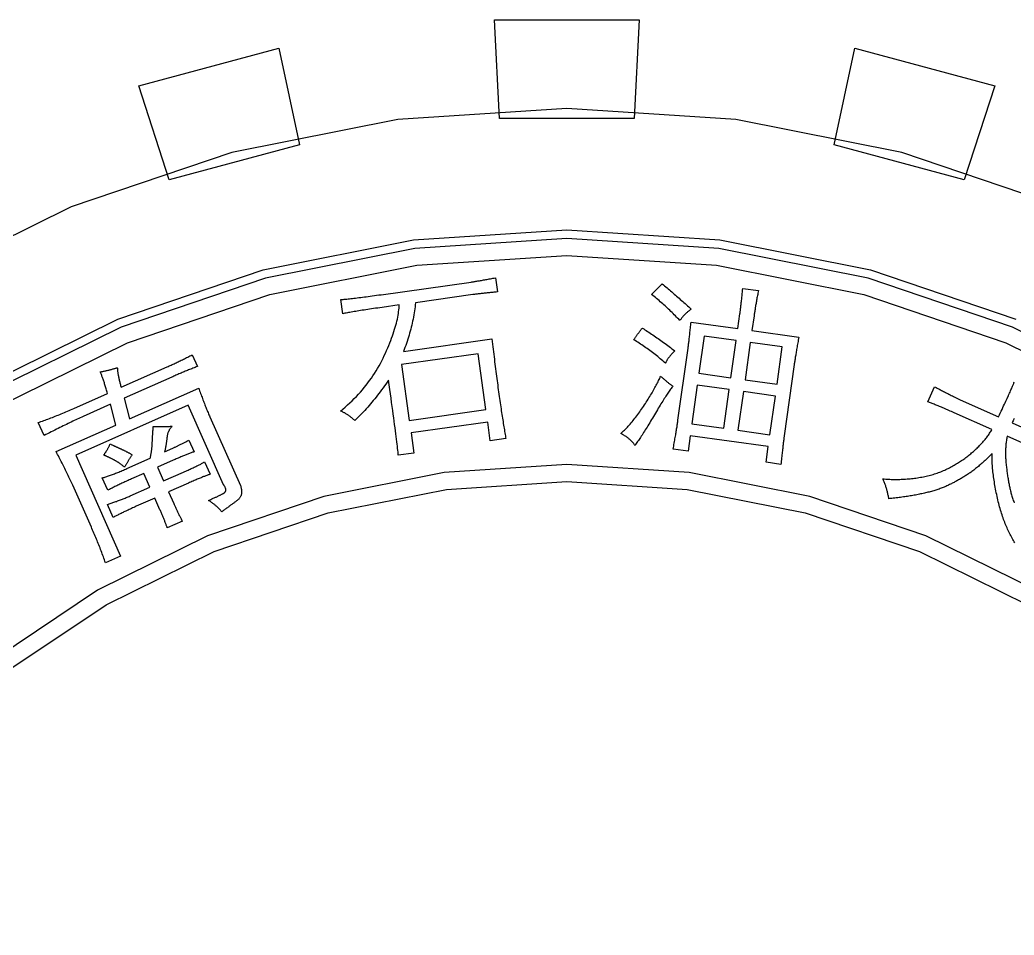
# Model space of a CAD drawing. Header units: millimetres. Extents: x 0.3 to 29.7, y 0.3 to 29.7.
# Drawn here: x 9.2 to 19.75, y 19.97 to 29.68 of the extents above; entities that cross this region are included whole.
import ezdxf

# ---------------------------------------------------------------- set-up
doc = ezdxf.new("R2010")
doc.units = ezdxf.units.MM

msp = doc.modelspace()

# ---------------------------------------------------------------- linework, layer by layer
at = {"layer": 'SILKSCREEN'}
for points in [[(14.286, 28.632), (14.232, 29.679), (15.768, 29.679), (15.714, 28.632)], [(10.782, 27.981), (10.458, 28.98), (11.943, 29.379), (12.162, 28.353)], [(17.838, 28.353), (18.057, 29.379), (19.542, 28.98), (19.218, 27.981)], [(13.029, 26.7627), (13.9839, 26.8971), (13.9919, 26.8982), (14.0001, 26.8994), (14.0086, 26.9007), (14.0174, 26.902), (14.0263, 26.9034), (14.0355, 26.9048), (14.045, 26.9063), (14.0547, 26.9079), (14.0646, 26.9095), (14.0748, 26.9112), (14.0853, 26.913), (14.096, 26.9148), (14.1069, 26.9167), (14.118, 26.9186), (14.1294, 26.9206), (14.1411, 26.9227), (14.153, 26.9248), (14.1651, 26.927), (14.1775, 26.9293), (14.1901, 26.9316), (14.203, 26.934), (14.2161, 26.9364), (14.2295, 26.9389), (14.2431, 26.9415), (14.2641, 26.7915), (14.2516, 26.7904), (14.2392, 26.7893), (14.227, 26.7882), (14.2149, 26.787), (14.203, 26.7859), (14.1912, 26.7848), (14.1795, 26.7836), (14.168, 26.7825), (14.1566, 26.7813), (14.1454, 26.7801), (14.1343, 26.779), (14.1233, 26.7778), (14.1125, 26.7766), (14.1018, 26.7754), (14.0913, 26.7742), (14.0809, 26.773), (14.0706, 26.7717), (14.0605, 26.7705), (14.0506, 26.7693), (14.0407, 26.768), (14.031, 26.7668), (14.0215, 26.7655), (14.0121, 26.7643), (14.0028, 26.763), (13.395, 26.6775), (13.3926, 26.6557), (13.3899, 26.634), (13.387, 26.6123), (13.3838, 26.5906), (13.3803, 26.5689), (13.3766, 26.5472), (13.3727, 26.5256), (13.3685, 26.5039), (13.364, 26.4823), (13.3593, 26.4607), (13.3543, 26.4392), (13.3491, 26.4176), (13.3436, 26.3961), (13.3379, 26.3746), (13.3319, 26.3531), (13.3257, 26.3316), (13.3192, 26.3102), (13.3124, 26.2888), (13.3054, 26.2673), (13.2982, 26.246), (13.2907, 26.2246), (13.2829, 26.2032), (13.2749, 26.1819), (13.2666, 26.1606), (14.2056, 26.2926), (14.2088, 26.265), (14.212, 26.2375), (14.2153, 26.2103), (14.2185, 26.1833), (14.2217, 26.1564), (14.225, 26.1298), (14.2282, 26.1033), (14.2314, 26.0771), (14.2346, 26.051), (14.2378, 26.0251), (14.2411, 25.9995), (14.2443, 25.974), (14.2475, 25.9487), (14.2507, 25.9236), (14.254, 25.8988), (14.2572, 25.8741), (14.2604, 25.8496), (14.2637, 25.8253), (14.2669, 25.8012), (14.2701, 25.7773), (14.2733, 25.7536), (14.2765, 25.73), (14.2798, 25.7067), (14.283, 25.6836), (14.2862, 25.6608), (14.2895, 25.6383), (14.2926, 25.6162), (14.2958, 25.5945), (14.299, 25.5731), (14.3021, 25.5521), (14.3052, 25.5314), (14.3082, 25.5111), (14.3113, 25.4912), (14.3143, 25.4716), (14.3173, 25.4523), (14.3203, 25.4335), (14.3232, 25.415), (14.3262, 25.3968), (14.3291, 25.379), (14.3319, 25.3616), (14.3348, 25.3445), (14.3376, 25.3278), (14.3404, 25.3115), (14.3432, 25.2955), (14.346, 25.2798), (14.3487, 25.2646), (14.3514, 25.2497), (14.3541, 25.2351), (14.1885, 25.2117), (14.1609, 25.4091), (13.3479, 25.2948), (13.3779, 25.0818), (13.2123, 25.0584), (13.2107, 25.0744), (13.2089, 25.0919), (13.2068, 25.1108), (13.2045, 25.1313), (13.2019, 25.1533), (13.1992, 25.1768), (13.1961, 25.2018), (13.1929, 25.2283), (13.1894, 25.2563), (13.1856, 25.2858), (13.1816, 25.3168), (13.1774, 25.3493), (13.173, 25.3833), (13.1683, 25.4189), (13.1633, 25.4559), (13.1582, 25.4944), (13.1528, 25.5344), (13.1471, 25.576), (13.1412, 25.619), (13.1351, 25.6635), (13.1287, 25.7096), (13.1221, 25.7571), (13.1153, 25.8062), (13.1082, 25.8567), (13.0938, 25.8354), (13.0793, 25.8144), (13.0647, 25.7936), (13.0502, 25.7732), (13.0355, 25.7531), (13.0209, 25.7333), (13.0062, 25.7138), (12.9914, 25.6945), (12.9766, 25.6756), (12.9618, 25.657), (12.9469, 25.6387), (12.932, 25.6207), (12.9171, 25.603), (12.9021, 25.5856), (12.887, 25.5684), (12.8719, 25.5516), (12.8568, 25.5351), (12.8416, 25.5189), (12.8264, 25.503), (12.8112, 25.4874), (12.7959, 25.4721), (12.7805, 25.4571), (12.7651, 25.4424), (12.7497, 25.428), (12.7435, 25.4338), (12.7373, 25.4394), (12.7311, 25.4449), (12.7249, 25.4503), (12.7187, 25.4555), (12.7125, 25.4605), (12.7063, 25.4655), (12.7, 25.4703), (12.6938, 25.4749), (12.6875, 25.4794), (12.6813, 25.4838), (12.675, 25.488), (12.6687, 25.4921), (12.6624, 25.496), (12.6561, 25.4998), (12.6498, 25.5035), (12.6435, 25.507), (12.6372, 25.5103), (12.6309, 25.5136), (12.6245, 25.5167), (12.6182, 25.5196), (12.6118, 25.5224), (12.6055, 25.5251), (12.5991, 25.5276), (12.6247, 25.5488), (12.6498, 25.5703), (12.6743, 25.5921), (12.6982, 25.6142), (12.7217, 25.6366), (12.7446, 25.6592), (12.7669, 25.6821), (12.7887, 25.7054), (12.81, 25.7289), (12.8307, 25.7527), (12.8508, 25.7768), (12.8704, 25.8011), (12.8895, 25.8258), (12.9081, 25.8507), (12.9261, 25.876), (12.9435, 25.9015), (12.9604, 25.9273), (12.9768, 25.9534), (12.9926, 25.9797), (13.0078, 26.0064), (13.0226, 26.0333), (13.0368, 26.0606), (13.0504, 26.0881), (13.0635, 26.1159), (13.0761, 26.1436), (13.0882, 26.1709), (13.0997, 26.1977), (13.1107, 26.224), (13.1212, 26.2499), (13.1312, 26.2753), (13.1406, 26.3002), (13.1496, 26.3247), (13.158, 26.3487), (13.1659, 26.3722), (13.1732, 26.3953), (13.18, 26.4179), (13.1864, 26.4401), (13.1922, 26.4618), (13.1974, 26.483), (13.2022, 26.5038), (13.2064, 26.5241), (13.2101, 26.5439), (13.2133, 26.5633), (13.2159, 26.5822), (13.218, 26.6006), (13.2197, 26.6186), (13.2207, 26.6361), (13.2213, 26.6532), (13.0398, 26.6277), (13.0164, 26.6244), (12.9935, 26.6211), (12.9712, 26.6179), (12.9494, 26.6147), (12.9281, 26.6115), (12.9073, 26.6084), (12.8871, 26.6054), (12.8673, 26.6024), (12.8481, 26.5994), (12.8294, 26.5965), (12.8113, 26.5937), (12.7936, 26.5909), (12.7765, 26.5881), (12.7599, 26.5854), (12.7439, 26.5827), (12.7283, 26.5801), (12.7133, 26.5775), (12.6988, 26.575), (12.6848, 26.5725), (12.6714, 26.5701), (12.6585, 26.5677), (12.646, 26.5653), (12.6342, 26.563), (12.6228, 26.5608), (12.6018, 26.7108), (12.6133, 26.7118), (12.6254, 26.7129), (12.6381, 26.714), (12.6513, 26.7153), (12.665, 26.7167), (12.6792, 26.7182), (12.694, 26.7198), (12.7094, 26.7215), (12.7253, 26.7233), (12.7417, 26.7252), (12.7587, 26.7272), (12.7762, 26.7293), (12.7943, 26.7315), (12.8129, 26.7339), (12.8321, 26.7363), (12.8518, 26.7388), (12.872, 26.7414), (12.8928, 26.7442), (12.9142, 26.747), (12.9361, 26.7499), (12.9585, 26.753), (12.9814, 26.7561), (13.0049, 26.7594), (13.029, 26.7627)], [(16.0134, 26.8773), (16.026, 26.8668), (16.0386, 26.8562), (16.0513, 26.8455), (16.064, 26.8348), (16.0767, 26.8241), (16.0894, 26.8133), (16.1021, 26.8024), (16.1149, 26.7914), (16.1276, 26.7804), (16.1404, 26.7694), (16.1533, 26.7583), (16.1661, 26.7471), (16.179, 26.7359), (16.1918, 26.7246), (16.2047, 26.7132), (16.2177, 26.7018), (16.2306, 26.6904), (16.2436, 26.6788), (16.2566, 26.6673), (16.2696, 26.6556), (16.2826, 26.6439), (16.2956, 26.6322), (16.3087, 26.6204), (16.3218, 26.6085), (16.3159, 26.6046), (16.3101, 26.6006), (16.3043, 26.5965), (16.2987, 26.5923), (16.2931, 26.5881), (16.2875, 26.5837), (16.2821, 26.5792), (16.2767, 26.5747), (16.2714, 26.57), (16.2661, 26.5653), (16.261, 26.5604), (16.2559, 26.5555), (16.2508, 26.5504), (16.2459, 26.5453), (16.241, 26.5401), (16.2362, 26.5348), (16.2315, 26.5294), (16.2268, 26.5238), (16.2222, 26.5182), (16.2177, 26.5125), (16.2132, 26.5067), (16.2088, 26.5009), (16.2045, 26.4949), (16.2003, 26.4888), (16.1886, 26.5011), (16.1768, 26.5134), (16.165, 26.5256), (16.1531, 26.5377), (16.1411, 26.5497), (16.129, 26.5617), (16.1169, 26.5736), (16.1048, 26.5854), (16.0925, 26.5971), (16.0802, 26.6088), (16.0678, 26.6204), (16.0554, 26.6319), (16.0429, 26.6433), (16.0303, 26.6547), (16.0177, 26.666), (16.005, 26.6772), (15.9922, 26.6883), (15.9793, 26.6994), (15.9664, 26.7104), (15.9535, 26.7213), (15.9404, 26.7321), (15.9273, 26.7429), (15.9141, 26.7536), (15.9009, 26.7642), (16.0134, 26.8773)], [(16.8159, 26.4024), (16.8378, 26.5602), (16.839, 26.5689), (16.8402, 26.5777), (16.8414, 26.5869), (16.8426, 26.5962), (16.8439, 26.6057), (16.8451, 26.6155), (16.8463, 26.6255), (16.8475, 26.6357), (16.8488, 26.6462), (16.85, 26.6568), (16.8513, 26.6677), (16.8525, 26.6788), (16.8538, 26.6902), (16.855, 26.7017), (16.8563, 26.7135), (16.8575, 26.7255), (16.8588, 26.7378), (16.8601, 26.7502), (16.8614, 26.7629), (16.8626, 26.7758), (16.8639, 26.7889), (16.8652, 26.8022), (16.8665, 26.8158), (16.8678, 26.8296), (17.0334, 26.8062), (17.0308, 26.7926), (17.0283, 26.7792), (17.0259, 26.7661), (17.0235, 26.7531), (17.0211, 26.7404), (17.0188, 26.7279), (17.0166, 26.7156), (17.0145, 26.7035), (17.0124, 26.6916), (17.0103, 26.6799), (17.0083, 26.6685), (17.0064, 26.6573), (17.0045, 26.6462), (17.0027, 26.6354), (17.001, 26.6248), (16.9993, 26.6145), (16.9976, 26.6043), (16.9961, 26.5944), (16.9945, 26.5846), (16.9931, 26.5751), (16.9917, 26.5658), (16.9903, 26.5567), (16.989, 26.5479), (16.9878, 26.5392), (16.9656, 26.3814), (17.4627, 26.3115), (17.4599, 26.2959), (17.4571, 26.2807), (17.4544, 26.2657), (17.4518, 26.2511), (17.4492, 26.2367), (17.4467, 26.2227), (17.4443, 26.2089), (17.4419, 26.1954), (17.4397, 26.1823), (17.4374, 26.1694), (17.4353, 26.1568), (17.4332, 26.1445), (17.4312, 26.1326), (17.4293, 26.1209), (17.4274, 26.1095), (17.4256, 26.0984), (17.4239, 26.0876), (17.4223, 26.0772), (17.4207, 26.067), (17.4192, 26.0571), (17.4177, 26.0475), (17.4163, 26.0382), (17.415, 26.0292), (17.4138, 26.0205), (17.3073, 25.263), (17.3063, 25.2556), (17.3052, 25.2477), (17.3041, 25.2393), (17.303, 25.2306), (17.3019, 25.2213), (17.3007, 25.2117), (17.2994, 25.2016), (17.2982, 25.191), (17.2969, 25.18), (17.2955, 25.1686), (17.2942, 25.1567), (17.2927, 25.1444), (17.2913, 25.1317), (17.2898, 25.1185), (17.2883, 25.1048), (17.2868, 25.0907), (17.2852, 25.0762), (17.2836, 25.0612), (17.2819, 25.0458), (17.2802, 25.03), (17.2785, 25.0137), (17.2767, 24.9969), (17.2749, 24.9797), (17.2731, 24.9621), (17.1153, 24.9843), (17.1387, 25.1499), (16.3101, 25.2663), (16.2867, 25.1007), (16.1289, 25.1229), (16.1319, 25.1397), (16.1349, 25.1562), (16.1378, 25.1723), (16.1406, 25.1881), (16.1433, 25.2035), (16.1459, 25.2186), (16.1485, 25.2333), (16.151, 25.2476), (16.1534, 25.2616), (16.1557, 25.2753), (16.158, 25.2886), (16.1602, 25.3015), (16.1623, 25.3141), (16.1643, 25.3264), (16.1662, 25.3383), (16.1681, 25.3498), (16.1699, 25.361), (16.1716, 25.3719), (16.1732, 25.3823), (16.1748, 25.3925), (16.1762, 25.4023), (16.1776, 25.4117), (16.179, 25.4208), (16.1802, 25.4295), (16.2843, 26.1714), (16.2855, 26.1801), (16.2867, 26.1892), (16.288, 26.1985), (16.2892, 26.2083), (16.2905, 26.2183), (16.2918, 26.2287), (16.2932, 26.2394), (16.2945, 26.2504), (16.2959, 26.2618), (16.2972, 26.2735), (16.2986, 26.2856), (16.3, 26.2979), (16.3015, 26.3106), (16.3029, 26.3237), (16.3044, 26.337), (16.3059, 26.3507), (16.3074, 26.3648), (16.3089, 26.3791), (16.3105, 26.3938), (16.3121, 26.4089), (16.3136, 26.4242), (16.3152, 26.4399), (16.3169, 26.4559), (16.3185, 26.4723), (16.8159, 26.4024)], [(15.8025, 26.4081), (15.8161, 26.3994), (15.8297, 26.3906), (15.8434, 26.3817), (15.8572, 26.3726), (15.8711, 26.3635), (15.885, 26.3542), (15.899, 26.3448), (15.913, 26.3353), (15.9271, 26.3256), (15.9413, 26.3159), (15.9556, 26.306), (15.9699, 26.296), (15.9843, 26.2859), (15.9987, 26.2756), (16.0132, 26.2652), (16.0278, 26.2548), (16.0425, 26.2442), (16.0572, 26.2334), (16.072, 26.2226), (16.0868, 26.2116), (16.1017, 26.2006), (16.1167, 26.1894), (16.1318, 26.178), (16.1469, 26.1666), (16.1408, 26.1608), (16.1349, 26.155), (16.1291, 26.1492), (16.1236, 26.1435), (16.1182, 26.1378), (16.1129, 26.1321), (16.1079, 26.1264), (16.103, 26.1208), (16.0982, 26.1153), (16.0937, 26.1097), (16.0893, 26.1042), (16.0851, 26.0987), (16.0811, 26.0933), (16.0772, 26.0879), (16.0735, 26.0825), (16.07, 26.0771), (16.0666, 26.0718), (16.0634, 26.0665), (16.0604, 26.0613), (16.0576, 26.0561), (16.0549, 26.0509), (16.0524, 26.0457), (16.0501, 26.0406), (16.0479, 26.0355), (16.0342, 26.0474), (16.0204, 26.0592), (16.0066, 26.0709), (15.9928, 26.0824), (15.979, 26.0938), (15.9652, 26.105), (15.9513, 26.1161), (15.9375, 26.1271), (15.9236, 26.1379), (15.9097, 26.1486), (15.8957, 26.1592), (15.8818, 26.1696), (15.8678, 26.1799), (15.8538, 26.19), (15.8398, 26.2), (15.8258, 26.2099), (15.8117, 26.2196), (15.7976, 26.2292), (15.7836, 26.2387), (15.7694, 26.248), (15.7553, 26.2572), (15.7412, 26.2662), (15.727, 26.2751), (15.7128, 26.2839), (15.7163, 26.2894), (15.7197, 26.2949), (15.7233, 26.3004), (15.7268, 26.3058), (15.7303, 26.3113), (15.7339, 26.3166), (15.7375, 26.322), (15.7412, 26.3273), (15.7448, 26.3326), (15.7485, 26.3378), (15.7522, 26.3431), (15.7559, 26.3482), (15.7597, 26.3534), (15.7634, 26.3585), (15.7672, 26.3636), (15.7711, 26.3687), (15.7749, 26.3737), (15.7788, 26.3787), (15.7827, 26.3837), (15.7866, 26.3886), (15.7905, 26.3936), (15.7945, 26.3984), (15.7985, 26.4033), (15.8025, 26.4081)], [(16.4031, 25.9293), (16.7427, 25.8816), (16.7979, 26.2761), (16.4586, 26.3238), (16.4031, 25.9293)], [(16.8924, 25.8606), (17.2317, 25.8129), (17.2872, 26.2074), (16.9479, 26.2551), (16.8924, 25.8606)], [(11.1978, 24.5787), (11.2068, 24.5827), (11.2155, 24.5866), (11.2241, 24.5905), (11.2325, 24.5943), (11.2406, 24.598), (11.2485, 24.6016), (11.2563, 24.6051), (11.2638, 24.6086), (11.2711, 24.612), (11.2782, 24.6153), (11.2851, 24.6185), (11.2918, 24.6217), (11.2983, 24.6247), (11.3046, 24.6277), (11.3107, 24.6307), (11.3166, 24.6335), (11.3223, 24.6363), (11.3277, 24.6389), (11.333, 24.6415), (11.3381, 24.6441), (11.3429, 24.6465), (11.3475, 24.6489), (11.352, 24.6512), (11.3562, 24.6534), (11.3601, 24.6557), (11.3637, 24.6581), (11.367, 24.6606), (11.3699, 24.6633), (11.3725, 24.6661), (11.3748, 24.6691), (11.3767, 24.6722), (11.3783, 24.6754), (11.3796, 24.6788), (11.3805, 24.6823), (11.3811, 24.686), (11.3814, 24.6898), (11.3813, 24.6937), (11.3809, 24.6978), (11.3802, 24.702), (11.3791, 24.7063), (11.3777, 24.7108), (11.376, 24.7154), (11.3739, 24.7202), (11.3715, 24.7251), (11.3688, 24.7301), (11.3657, 24.7353), (11.3623, 24.7406), (11.3586, 24.7461), (10.9827, 25.5906), (9.7887, 25.059), (10.2651, 23.9889), (10.1049, 23.9175), (10.0993, 23.9332), (10.0937, 23.949), (10.088, 23.9647), (10.0823, 23.9804), (10.0765, 23.9962), (10.0706, 24.0119), (10.0647, 24.0276), (10.0587, 24.0434), (10.0526, 24.0591), (10.0465, 24.0749), (10.0403, 24.0906), (10.0341, 24.1063), (10.0278, 24.1221), (10.0214, 24.1379), (10.015, 24.1536), (10.0085, 24.1694), (10.0019, 24.1851), (9.9953, 24.2009), (9.9886, 24.2167), (9.9819, 24.2324), (9.9751, 24.2482), (9.9682, 24.264), (9.9613, 24.2797), (9.9543, 24.2955), (9.7566, 24.7395), (9.7501, 24.7541), (9.7435, 24.7687), (9.7368, 24.7833), (9.73, 24.7979), (9.7232, 24.8126), (9.7163, 24.8273), (9.7093, 24.8421), (9.7023, 24.8568), (9.6952, 24.8716), (9.688, 24.8865), (9.6808, 24.9013), (9.6734, 24.9162), (9.666, 24.9311), (9.6586, 24.9461), (9.651, 24.961), (9.6434, 24.976), (9.6357, 24.9911), (9.628, 25.0061), (9.6201, 25.0212), (9.6122, 25.0363), (9.6043, 25.0515), (9.5962, 25.0667), (9.5881, 25.0819), (9.5799, 25.0971), (10.2132, 25.3791), (10.1589, 25.599), (9.8676, 25.4694), (9.8524, 25.4626), (9.8369, 25.4556), (9.8213, 25.4485), (9.8056, 25.4413), (9.7896, 25.4339), (9.7735, 25.4264), (9.7571, 25.4187), (9.7406, 25.4109), (9.724, 25.403), (9.7071, 25.3949), (9.69, 25.3866), (9.6728, 25.3783), (9.6554, 25.3698), (9.6378, 25.3611), (9.6201, 25.3523), (9.6021, 25.3434), (9.584, 25.3343), (9.5657, 25.3251), (9.5472, 25.3158), (9.5286, 25.3063), (9.5097, 25.2966), (9.4907, 25.2869), (9.4715, 25.277), (9.4521, 25.2669), (9.3903, 25.4052), (9.4049, 25.4103), (9.4195, 25.4154), (9.4343, 25.4207), (9.4491, 25.426), (9.4641, 25.4315), (9.4792, 25.4371), (9.4943, 25.4428), (9.5096, 25.4486), (9.525, 25.4545), (9.5405, 25.4605), (9.556, 25.4666), (9.5717, 25.4729), (9.5875, 25.4792), (9.6034, 25.4856), (9.6194, 25.4922), (9.6355, 25.4988), (9.6517, 25.5056), (9.668, 25.5124), (9.6844, 25.5194), (9.7009, 25.5265), (9.7175, 25.5336), (9.7343, 25.5409), (9.7511, 25.5483), (9.768, 25.5558), (10.1247, 25.7148), (10.1214, 25.727), (10.1181, 25.739), (10.1149, 25.7507), (10.1116, 25.7622), (10.1084, 25.7735), (10.1051, 25.7845), (10.1019, 25.7953), (10.0987, 25.8059), (10.0955, 25.8162), (10.0924, 25.8263), (10.0892, 25.8361), (10.0861, 25.8457), (10.0829, 25.8551), (10.0798, 25.8643), (10.0767, 25.8732), (10.0736, 25.8819), (10.0706, 25.8903), (10.0675, 25.8985), (10.0644, 25.9065), (10.0614, 25.9142), (10.0584, 25.9217), (10.0554, 25.929), (10.0524, 25.936), (10.0494, 25.9428), (10.0581, 25.9445), (10.0666, 25.9462), (10.0751, 25.948), (10.0834, 25.9497), (10.0917, 25.9515), (10.0998, 25.9533), (10.1079, 25.9551), (10.1158, 25.9569), (10.1237, 25.9587), (10.1315, 25.9606), (10.1391, 25.9624), (10.1467, 25.9643), (10.1541, 25.9662), (10.1615, 25.9681), (10.1688, 25.9701), (10.1759, 25.972), (10.183, 25.974), (10.19, 25.9759), (10.1968, 25.9779), (10.2036, 25.9799), (10.2103, 25.9819), (10.2169, 25.984), (10.2233, 25.986), (10.2297, 25.9881), (10.2303, 25.9803), (10.231, 25.9724), (10.2318, 25.9645), (10.2327, 25.9565), (10.2336, 25.9484), (10.2347, 25.9402), (10.2359, 25.9319), (10.2372, 25.9236), (10.2385, 25.9152), (10.24, 25.9067), (10.2415, 25.8981), (10.2432, 25.8895), (10.2449, 25.8807), (10.2468, 25.8719), (10.2487, 25.8631), (10.2508, 25.8541), (10.2529, 25.8451), (10.2551, 25.8359), (10.2574, 25.8267), (10.2599, 25.8175), (10.2624, 25.8081), (10.265, 25.7987), (10.2677, 25.7892), (10.2705, 25.7796), (10.7583, 25.9968), (10.7686, 26.0014), (10.779, 26.0061), (10.7895, 26.0108), (10.8, 26.0156), (10.8106, 26.0204), (10.8213, 26.0253), (10.832, 26.0303), (10.8428, 26.0353), (10.8537, 26.0404), (10.8646, 26.0456), (10.8756, 26.0508), (10.8866, 26.056), (10.8977, 26.0614), (10.9089, 26.0668), (10.9202, 26.0722), (10.9315, 26.0777), (10.9429, 26.0833), (10.9543, 26.0889), (10.9658, 26.0946), (10.9774, 26.1004), (10.9891, 26.1062), (11.0008, 26.1121), (11.0126, 26.118), (11.0244, 26.124), (11.0793, 26.0001), (11.0675, 25.9956), (11.0558, 25.991), (11.0441, 25.9865), (11.0324, 25.9819), (11.0208, 25.9773), (11.0092, 25.9727), (10.9976, 25.9681), (10.9861, 25.9635), (10.9746, 25.9588), (10.9632, 25.9542), (10.9518, 25.9495), (10.9404, 25.9448), (10.9291, 25.9401), (10.9178, 25.9354), (10.9065, 25.9307), (10.8953, 25.926), (10.8841, 25.9212), (10.873, 25.9165), (10.8619, 25.9117), (10.8508, 25.9069), (10.8398, 25.9021), (10.8288, 25.8973), (10.8178, 25.8924), (10.8069, 25.8876), (10.3044, 25.6638), (10.359, 25.4439), (11.094, 25.7712), (11.099, 25.7568), (11.104, 25.7425), (11.109, 25.7284), (11.114, 25.7144), (11.1189, 25.7006), (11.1239, 25.6869), (11.1289, 25.6733), (11.1338, 25.66), (11.1388, 25.6467), (11.1437, 25.6336), (11.1487, 25.6207), (11.1536, 25.6079), (11.1586, 25.5953), (11.1635, 25.5828), (11.1684, 25.5705), (11.1733, 25.5583), (11.1782, 25.5462), (11.1832, 25.5343), (11.1881, 25.5226), (11.193, 25.511), (11.1979, 25.4995), (11.2027, 25.4882), (11.2076, 25.4771), (11.2125, 25.4661), (11.5365, 24.7383), (11.5395, 24.7296), (11.5421, 24.7211), (11.5443, 24.7128), (11.5461, 24.7046), (11.5476, 24.6967), (11.5487, 24.6889), (11.5494, 24.6813), (11.5497, 24.6738), (11.5496, 24.6666), (11.5491, 24.6595), (11.5483, 24.6526), (11.5471, 24.6459), (11.5455, 24.6394), (11.5435, 24.633), (11.5411, 24.6268), (11.5384, 24.6208), (11.5352, 24.615), (11.5317, 24.6094), (11.5278, 24.6039), (11.5235, 24.5986), (11.5189, 24.5935), (11.5138, 24.5886), (11.5084, 24.5839), (11.5026, 24.5793), (11.4966, 24.5748), (11.4905, 24.5702), (11.4843, 24.5656), (11.478, 24.5609), (11.4717, 24.5562), (11.4653, 24.5515), (11.4589, 24.5467), (11.4524, 24.5418), (11.4458, 24.5369), (11.4391, 24.532), (11.4324, 24.527), (11.4256, 24.522), (11.4187, 24.5169), (11.4118, 24.5118), (11.4047, 24.5066), (11.3977, 24.5014), (11.3905, 24.4962), (11.3833, 24.4909), (11.376, 24.4855), (11.3686, 24.4801), (11.3612, 24.4747), (11.3537, 24.4692), (11.3461, 24.4637), (11.3385, 24.4581), (11.3337, 24.4639), (11.3287, 24.4697), (11.3237, 24.4754), (11.3186, 24.481), (11.3134, 24.4866), (11.3081, 24.4921), (11.3027, 24.4975), (11.2973, 24.5028), (11.2917, 24.5081), (11.2861, 24.5133), (11.2803, 24.5184), (11.2745, 24.5235), (11.2686, 24.5285), (11.2626, 24.5334), (11.2565, 24.5383), (11.2504, 24.543), (11.2441, 24.5477), (11.2378, 24.5524), (11.2313, 24.5569), (11.2248, 24.5614), (11.2182, 24.5659), (11.2115, 24.5702), (11.2047, 24.5745), (11.1978, 24.5787)], [(13.329, 25.4289), (14.142, 25.5432), (14.0586, 26.1351), (13.2459, 26.0208), (13.329, 25.4289)], [(16.1262, 25.7913), (16.1204, 25.7838), (16.1144, 25.7759), (16.1082, 25.7675), (16.1018, 25.7587), (16.0952, 25.7495), (16.0883, 25.7398), (16.0813, 25.7296), (16.0741, 25.719), (16.0667, 25.708), (16.059, 25.6965), (16.0512, 25.6845), (16.0432, 25.6721), (16.0349, 25.6593), (16.0265, 25.646), (16.0178, 25.6323), (16.009, 25.6181), (15.9999, 25.6035), (15.9907, 25.5884), (15.9812, 25.5729), (15.9716, 25.5569), (15.9617, 25.5405), (15.9516, 25.5237), (15.9414, 25.5064), (15.9309, 25.4886), (15.9204, 25.4708), (15.9101, 25.4534), (15.8999, 25.4364), (15.8899, 25.4197), (15.8801, 25.4034), (15.8704, 25.3875), (15.8609, 25.372), (15.8515, 25.3568), (15.8423, 25.3419), (15.8333, 25.3275), (15.8245, 25.3134), (15.8158, 25.2997), (15.8072, 25.2863), (15.7989, 25.2733), (15.7907, 25.2607), (15.7826, 25.2485), (15.7748, 25.2366), (15.767, 25.2251), (15.7595, 25.2139), (15.7521, 25.2031), (15.7449, 25.1927), (15.7378, 25.1827), (15.7309, 25.173), (15.7242, 25.1637), (15.7202, 25.1696), (15.7161, 25.1754), (15.7117, 25.1812), (15.7072, 25.1869), (15.7024, 25.1925), (15.6974, 25.1981), (15.6922, 25.2036), (15.6869, 25.2091), (15.6813, 25.2146), (15.6755, 25.2199), (15.6695, 25.2253), (15.6633, 25.2305), (15.6569, 25.2357), (15.6503, 25.2409), (15.6435, 25.246), (15.6365, 25.251), (15.6292, 25.256), (15.6218, 25.261), (15.6142, 25.2658), (15.6064, 25.2707), (15.5983, 25.2754), (15.5901, 25.2801), (15.5816, 25.2848), (15.573, 25.2894), (15.5829, 25.2982), (15.5929, 25.3073), (15.6028, 25.3167), (15.6128, 25.3263), (15.6228, 25.3362), (15.6328, 25.3464), (15.6428, 25.3569), (15.6528, 25.3677), (15.6628, 25.3787), (15.6728, 25.39), (15.6829, 25.4016), (15.6929, 25.4135), (15.703, 25.4256), (15.7131, 25.438), (15.7232, 25.4507), (15.7333, 25.4637), (15.7434, 25.4769), (15.7535, 25.4904), (15.7636, 25.5042), (15.7738, 25.5183), (15.784, 25.5327), (15.7941, 25.5473), (15.8043, 25.5622), (15.8145, 25.5774), (15.8246, 25.5926), (15.8345, 25.6077), (15.8442, 25.6226), (15.8536, 25.6374), (15.8629, 25.652), (15.8719, 25.6664), (15.8807, 25.6806), (15.8893, 25.6947), (15.8976, 25.7087), (15.9058, 25.7224), (15.9137, 25.736), (15.9214, 25.7494), (15.9289, 25.7627), (15.9361, 25.7758), (15.9431, 25.7888), (15.95, 25.8015), (15.9566, 25.8141), (15.9629, 25.8266), (15.9691, 25.8389), (15.975, 25.851), (15.9808, 25.8629), (15.9863, 25.8747), (15.9915, 25.8863), (15.9966, 25.8978), (16.0025, 25.8923), (16.0084, 25.8869), (16.0142, 25.8816), (16.0199, 25.8764), (16.0257, 25.8713), (16.0314, 25.8663), (16.037, 25.8613), (16.0426, 25.8565), (16.0482, 25.8517), (16.0537, 25.8471), (16.0591, 25.8425), (16.0646, 25.838), (16.0699, 25.8336), (16.0753, 25.8293), (16.0806, 25.8251), (16.0858, 25.821), (16.091, 25.817), (16.0962, 25.813), (16.1013, 25.8092), (16.1063, 25.8054), (16.1114, 25.8018), (16.1164, 25.7982), (16.1213, 25.7947), (16.1262, 25.7913)], [(16.3278, 25.3926), (16.6671, 25.3449), (16.7247, 25.7553), (16.3854, 25.803), (16.3278, 25.3926)], [(16.8171, 25.3239), (17.1564, 25.2762), (17.214, 25.6866), (16.8747, 25.7343), (16.8171, 25.3239)], [(10.1289, 24.687), (10.0704, 24.8181), (10.0795, 24.8207), (10.0888, 24.8235), (10.0982, 24.8264), (10.1077, 24.8294), (10.1175, 24.8326), (10.1273, 24.8359), (10.1374, 24.8393), (10.1476, 24.8428), (10.1579, 24.8465), (10.1684, 24.8503), (10.1791, 24.8542), (10.1899, 24.8583), (10.2008, 24.8625), (10.212, 24.8668), (10.2232, 24.8713), (10.2347, 24.8758), (10.2463, 24.8805), (10.258, 24.8854), (10.2699, 24.8903), (10.2819, 24.8954), (10.2941, 24.9007), (10.3065, 24.906), (10.319, 24.9115), (10.3317, 24.9171), (10.5792, 25.0272), (10.5807, 25.0337), (10.5821, 25.0401), (10.5834, 25.0465), (10.5847, 25.0529), (10.586, 25.0593), (10.5871, 25.0656), (10.5883, 25.072), (10.5894, 25.0783), (10.5905, 25.0845), (10.5914, 25.0908), (10.5924, 25.097), (10.5933, 25.1032), (10.5941, 25.1094), (10.5949, 25.1156), (10.5957, 25.1217), (10.5964, 25.1279), (10.597, 25.134), (10.5976, 25.14), (10.5982, 25.1461), (10.5987, 25.1521), (10.5991, 25.1581), (10.5995, 25.1641), (10.5999, 25.1701), (10.6002, 25.176), (10.6005, 25.182), (10.6007, 25.1882), (10.601, 25.1946), (10.6014, 25.2011), (10.6017, 25.2077), (10.6021, 25.2146), (10.6025, 25.2216), (10.6029, 25.2287), (10.6033, 25.236), (10.6037, 25.2435), (10.6042, 25.2511), (10.6047, 25.2589), (10.6052, 25.2668), (10.6057, 25.2749), (10.6063, 25.2832), (10.6069, 25.2916), (10.6075, 25.3002), (10.6081, 25.3089), (10.6087, 25.3178), (10.6094, 25.3269), (10.61, 25.3361), (10.6107, 25.3455), (10.6115, 25.355), (10.6122, 25.3647), (10.6197, 25.3644), (10.6272, 25.3641), (10.6348, 25.3639), (10.6425, 25.3637), (10.6503, 25.3635), (10.6581, 25.3634), (10.666, 25.3632), (10.674, 25.3632), (10.6821, 25.3631), (10.6902, 25.3631), (10.6984, 25.3631), (10.7067, 25.3632), (10.7151, 25.3633), (10.7235, 25.3634), (10.732, 25.3636), (10.7406, 25.3638), (10.7493, 25.364), (10.758, 25.3642), (10.7668, 25.3645), (10.7757, 25.3649), (10.7847, 25.3652), (10.7937, 25.3656), (10.8028, 25.366), (10.812, 25.3665), (10.808, 25.3625), (10.8042, 25.3583), (10.8005, 25.3541), (10.797, 25.3498), (10.7936, 25.3454), (10.7903, 25.341), (10.7872, 25.3364), (10.7843, 25.3318), (10.7815, 25.327), (10.7788, 25.3222), (10.7763, 25.3173), (10.7739, 25.3123), (10.7717, 25.3073), (10.7696, 25.3021), (10.7677, 25.2969), (10.7659, 25.2916), (10.7642, 25.2862), (10.7627, 25.2807), (10.7614, 25.2751), (10.7602, 25.2694), (10.7591, 25.2637), (10.7582, 25.2578), (10.7574, 25.2519), (10.7568, 25.2459), (10.7562, 25.2398), (10.7556, 25.2337), (10.7549, 25.2276), (10.7542, 25.2215), (10.7535, 25.2153), (10.7527, 25.2092), (10.7519, 25.203), (10.751, 25.1968), (10.7501, 25.1905), (10.7492, 25.1843), (10.7482, 25.1781), (10.7472, 25.1718), (10.7462, 25.1655), (10.7451, 25.1592), (10.744, 25.1529), (10.7428, 25.1466), (10.7416, 25.1402), (10.7404, 25.1338), (10.7391, 25.1275), (10.7378, 25.1211), (10.7365, 25.1146), (10.7351, 25.1082), (10.7337, 25.1018), (10.7322, 25.0953), (10.8195, 25.1343), (10.8256, 25.137), (10.8318, 25.1398), (10.8381, 25.1427), (10.8444, 25.1457), (10.8509, 25.1487), (10.8574, 25.1518), (10.8641, 25.1549), (10.8708, 25.1581), (10.8776, 25.1614), (10.8845, 25.1648), (10.8915, 25.1682), (10.8986, 25.1717), (10.9058, 25.1753), (10.9131, 25.1789), (10.9204, 25.1827), (10.9279, 25.1864), (10.9354, 25.1903), (10.9431, 25.1942), (10.9508, 25.1982), (10.9586, 25.2023), (10.9665, 25.2064), (10.9745, 25.2106), (10.9826, 25.2149), (10.9908, 25.2192), (11.046, 25.0956), (11.0378, 25.0927), (11.0295, 25.0897), (11.0211, 25.0866), (11.0127, 25.0834), (11.0041, 25.0802), (10.9955, 25.0769), (10.9867, 25.0736), (10.9779, 25.0701), (10.969, 25.0666), (10.96, 25.0631), (10.9509, 25.0594), (10.9417, 25.0557), (10.9324, 25.0519), (10.923, 25.0481), (10.9136, 25.0441), (10.904, 25.0401), (10.8944, 25.0361), (10.8846, 25.0319), (10.8748, 25.0277), (10.8649, 25.0234), (10.8549, 25.0191), (10.8448, 25.0147), (10.8346, 25.0102), (10.8243, 25.0056), (10.6569, 24.9309), (10.7217, 24.7854), (10.9329, 24.8793), (10.9455, 24.8849), (10.9578, 24.8905), (10.9698, 24.8959), (10.9816, 24.9012), (10.993, 24.9065), (11.0042, 24.9116), (11.015, 24.9166), (11.0256, 24.9216), (11.0359, 24.9264), (11.0459, 24.9312), (11.0556, 24.9358), (11.065, 24.9403), (11.0741, 24.9448), (11.0829, 24.9492), (11.0915, 24.9534), (11.0997, 24.9576), (11.1077, 24.9616), (11.1153, 24.9656), (11.1227, 24.9695), (11.1298, 24.9732), (11.1366, 24.9769), (11.1431, 24.9805), (11.1493, 24.9839), (11.1552, 24.9873), (11.2137, 24.8562), (11.2072, 24.854), (11.2005, 24.8517), (11.1935, 24.8492), (11.1862, 24.8466), (11.1786, 24.8438), (11.1708, 24.8409), (11.1627, 24.8379), (11.1544, 24.8346), (11.1458, 24.8313), (11.1369, 24.8278), (11.1278, 24.8241), (11.1184, 24.8203), (11.1087, 24.8163), (11.0988, 24.8122), (11.0886, 24.8079), (11.0781, 24.8035), (11.0674, 24.799), (11.0564, 24.7943), (11.0451, 24.7894), (11.0336, 24.7844), (11.0218, 24.7793), (11.0097, 24.774), (10.9974, 24.7685), (10.9848, 24.7629), (10.7736, 24.669), (10.8288, 24.5451), (10.8323, 24.5372), (10.8359, 24.5294), (10.8394, 24.5215), (10.843, 24.5137), (10.8466, 24.5059), (10.8503, 24.498), (10.8539, 24.4902), (10.8576, 24.4824), (10.8614, 24.4746), (10.8651, 24.4669), (10.8689, 24.4591), (10.8727, 24.4514), (10.8765, 24.4436), (10.8804, 24.4359), (10.8842, 24.4281), (10.8881, 24.4204), (10.8921, 24.4127), (10.896, 24.405), (10.9, 24.3974), (10.904, 24.3897), (10.908, 24.382), (10.9121, 24.3744), (10.9162, 24.3667), (10.9203, 24.3591), (10.7601, 24.2877), (10.7577, 24.2947), (10.7552, 24.3018), (10.7527, 24.309), (10.75, 24.3162), (10.7474, 24.3236), (10.7446, 24.331), (10.7418, 24.3385), (10.7389, 24.3462), (10.7359, 24.3539), (10.7329, 24.3617), (10.7298, 24.3696), (10.7266, 24.3775), (10.7233, 24.3856), (10.72, 24.3938), (10.7166, 24.402), (10.7132, 24.4104), (10.7096, 24.4188), (10.706, 24.4273), (10.7024, 24.4359), (10.6986, 24.4446), (10.6948, 24.4534), (10.691, 24.4623), (10.687, 24.4712), (10.683, 24.4803), (10.6281, 24.6042), (10.4316, 24.5166), (10.4184, 24.5107), (10.4054, 24.5049), (10.3927, 24.4991), (10.3803, 24.4935), (10.3681, 24.4879), (10.3562, 24.4825), (10.3446, 24.4771), (10.3332, 24.4718), (10.3221, 24.4666), (10.3113, 24.4615), (10.3007, 24.4564), (10.2904, 24.4515), (10.2803, 24.4466), (10.2705, 24.4419), (10.261, 24.4372), (10.2517, 24.4326), (10.2427, 24.4281), (10.234, 24.4237), (10.2255, 24.4193), (10.2173, 24.4151), (10.2094, 24.4109), (10.2017, 24.4069), (10.1943, 24.4029), (10.1871, 24.399), (10.1256, 24.5373), (10.1353, 24.5402), (10.145, 24.5431), (10.1547, 24.5462), (10.1644, 24.5493), (10.1742, 24.5525), (10.184, 24.5557), (10.1938, 24.559), (10.2037, 24.5624), (10.2135, 24.5659), (10.2235, 24.5694), (10.2334, 24.5731), (10.2433, 24.5768), (10.2533, 24.5805), (10.2634, 24.5843), (10.2734, 24.5883), (10.2835, 24.5922), (10.2936, 24.5963), (10.3037, 24.6004), (10.3138, 24.6046), (10.324, 24.6089), (10.3342, 24.6132), (10.3445, 24.6176), (10.3547, 24.6221), (10.365, 24.6267), (10.5762, 24.7206), (10.5114, 24.8661), (10.3803, 24.8079), (10.3682, 24.8025), (10.3563, 24.7972), (10.3445, 24.7918), (10.3329, 24.7865), (10.3214, 24.7813), (10.31, 24.776), (10.2988, 24.7708), (10.2877, 24.7657), (10.2767, 24.7605), (10.2659, 24.7554), (10.2552, 24.7503), (10.2447, 24.7453), (10.2343, 24.7403), (10.224, 24.7353), (10.2139, 24.7303), (10.2039, 24.7254), (10.194, 24.7205), (10.1843, 24.7156), (10.1747, 24.7108), (10.1653, 24.7059), (10.156, 24.7012), (10.1468, 24.6964), (10.1378, 24.6917), (10.1289, 24.687)], [(10.3881, 25.0644), (10.3846, 25.0592), (10.3811, 25.054), (10.3777, 25.0487), (10.3742, 25.0434), (10.3707, 25.0381), (10.3673, 25.0327), (10.3639, 25.0274), (10.3605, 25.022), (10.3571, 25.0166), (10.3537, 25.0112), (10.3503, 25.0057), (10.3469, 25.0002), (10.3436, 24.9947), (10.3402, 24.9891), (10.3369, 24.9836), (10.3336, 24.978), (10.3303, 24.9724), (10.327, 24.9668), (10.3237, 24.9611), (10.3204, 24.9554), (10.3171, 24.9497), (10.3139, 24.944), (10.3106, 24.9382), (10.3074, 24.9324), (10.3028, 24.9362), (10.2982, 24.9399), (10.2936, 24.9435), (10.289, 24.9471), (10.2844, 24.9507), (10.2798, 24.9542), (10.2751, 24.9576), (10.2705, 24.961), (10.2658, 24.9644), (10.2612, 24.9677), (10.2565, 24.971), (10.2518, 24.9742), (10.2471, 24.9773), (10.2424, 24.9805), (10.2377, 24.9835), (10.233, 24.9865), (10.2283, 24.9895), (10.2235, 24.9924), (10.2188, 24.9953), (10.214, 24.9981), (10.2093, 25.0009), (10.2045, 25.0036), (10.1997, 25.0063), (10.1949, 25.0089), (10.1901, 25.0115), (10.1853, 25.014), (10.1806, 25.0165), (10.1758, 25.0189), (10.1711, 25.0213), (10.1664, 25.0237), (10.1617, 25.026), (10.1571, 25.0283), (10.1524, 25.0306), (10.1478, 25.0328), (10.1432, 25.035), (10.1386, 25.0372), (10.134, 25.0393), (10.1294, 25.0414), (10.1249, 25.0434), (10.1204, 25.0454), (10.1159, 25.0474), (10.1114, 25.0493), (10.1069, 25.0512), (10.1024, 25.0531), (10.098, 25.0549), (10.0936, 25.0567), (10.0892, 25.0585), (10.0848, 25.0602), (10.0876, 25.0637), (10.0905, 25.0673), (10.0933, 25.071), (10.0962, 25.0749), (10.099, 25.0789), (10.1019, 25.083), (10.1047, 25.0872), (10.1076, 25.0916), (10.1105, 25.0961), (10.1134, 25.1007), (10.1163, 25.1054), (10.1191, 25.1103), (10.1221, 25.1153), (10.125, 25.1204), (10.1279, 25.1256), (10.1308, 25.131), (10.1337, 25.1365), (10.1367, 25.1421), (10.1396, 25.1478), (10.1425, 25.1537), (10.1455, 25.1597), (10.1485, 25.1658), (10.1514, 25.172), (10.1544, 25.1784), (10.1599, 25.1758), (10.1653, 25.1732), (10.1707, 25.1706), (10.176, 25.1681), (10.1813, 25.1656), (10.1865, 25.1631), (10.1916, 25.1607), (10.1967, 25.1583), (10.2017, 25.156), (10.2066, 25.1537), (10.2115, 25.1514), (10.2164, 25.1492), (10.2211, 25.1469), (10.2258, 25.1448), (10.2305, 25.1426), (10.2351, 25.1405), (10.2396, 25.1385), (10.2441, 25.1364), (10.2485, 25.1344), (10.2528, 25.1325), (10.2571, 25.1306), (10.2613, 25.1287), (10.2655, 25.1268), (10.2696, 25.125), (10.2737, 25.1231), (10.2779, 25.1212), (10.2821, 25.1193), (10.2865, 25.1172), (10.2909, 25.1151), (10.2953, 25.113), (10.2999, 25.1108), (10.3045, 25.1085), (10.3092, 25.1062), (10.3139, 25.1038), (10.3188, 25.1014), (10.3237, 25.0989), (10.3286, 25.0963), (10.3337, 25.0937), (10.3388, 25.0911), (10.344, 25.0883), (10.3493, 25.0855), (10.3546, 25.0827), (10.36, 25.0798), (10.3655, 25.0768), (10.371, 25.0738), (10.3766, 25.0707), (10.3823, 25.0676), (10.3881, 25.0644)]]:
    msp.add_lwpolyline(points, close=True, dxfattribs=at)
for points in [[(20.2581, 27.6941), (18.5562, 28.2718), (16.7934, 28.6225), (15, 28.74), (13.2066, 28.6225), (11.4438, 28.2718), (9.7419, 27.6941), (8.13, 26.8992), (6.6356, 25.9007), (5.2844, 24.7156), (4.0993, 23.3644), (3.1008, 21.87), (2.3059, 20.2581), (1.7282, 18.5562), (1.3775, 16.7934), (1.26, 15), (1.26, 15), (1.3775, 13.2066), (1.7282, 11.4438), (2.3059, 9.7419)], [(3.4977, 10.2356), (2.9742, 11.7777), (2.6565, 13.3749), (2.55, 15), (2.55, 15), (2.6565, 16.6251), (2.9742, 18.2223), (3.4977, 19.7644), (4.218, 21.225), (5.1228, 22.5791), (6.1965, 23.8035), (7.4209, 24.8772), (8.775, 25.782), (10.2356, 26.5023), (11.7777, 27.0258), (13.3749, 27.3435), (15, 27.45), (16.6251, 27.3435), (18.2223, 27.0258), (19.7644, 26.5023)], [(21.18, 25.7041), (19.73, 26.4192), (18.199, 26.9388), (16.6133, 27.2543), (15, 27.36), (13.3867, 27.2543), (11.801, 26.9388), (10.27, 26.4192), (8.82, 25.7041), (7.4757, 24.8058), (6.2602, 23.7398), (5.1942, 22.5243), (4.2959, 21.18), (3.5808, 19.73), (3.0612, 18.199), (2.7457, 16.6133), (2.64, 15), (2.64, 15), (2.7457, 13.3867), (3.0612, 11.801), (3.5808, 10.27), (4.2959, 8.82)], [(4.4518, 8.91), (3.7471, 10.3389), (3.235, 11.8476), (2.9242, 13.4102), (2.82, 15), (2.82, 15), (2.9242, 16.5898), (3.235, 18.1524), (3.7471, 19.6611), (4.4518, 21.09), (5.337, 22.4147), (6.3874, 23.6126), (7.5853, 24.663), (8.91, 25.5482), (10.3389, 26.2529), (11.8476, 26.765), (13.4102, 27.0758), (15, 27.18), (16.5898, 27.0758), (18.1524, 26.765), (19.6611, 26.2529), (21.09, 25.5482)], [(19.7544, 24.1273), (19.7472, 24.14), (19.74, 24.1528), (19.733, 24.1657), (19.726, 24.1787), (19.719, 24.1919), (19.7122, 24.2052), (19.7054, 24.2186), (19.6986, 24.2321), (19.692, 24.2457), (19.6854, 24.2595), (19.6789, 24.2734), (19.6725, 24.2876), (19.6662, 24.3021), (19.66, 24.3167), (19.6539, 24.3316), (19.6479, 24.3468), (19.642, 24.3622), (19.6362, 24.3778), (19.6306, 24.3937), (19.625, 24.4098), (19.6196, 24.4261), (19.6142, 24.4427), (19.609, 24.4596), (19.6039, 24.4766), (19.5988, 24.4939), (19.5939, 24.5115), (19.5891, 24.5293), (19.5844, 24.5473), (19.5798, 24.5656), (19.5754, 24.5841), (19.571, 24.6029), (19.5667, 24.6219), (19.5626, 24.6411), (19.5585, 24.6606), (19.5546, 24.6801), (19.5509, 24.6994), (19.5473, 24.7186), (19.5439, 24.7375), (19.5407, 24.7563), (19.5377, 24.7749), (19.5348, 24.7933), (19.5321, 24.8115), (19.5296, 24.8295), (19.5273, 24.8473), (19.5252, 24.865), (19.5232, 24.8824), (19.5214, 24.8997), (19.5198, 24.9168), (19.5183, 24.9337), (19.517, 24.9505), (19.5159, 24.967), (19.515, 24.9834), (19.5143, 24.9995), (19.5137, 25.0155), (19.5133, 25.0313), (19.5131, 25.0469), (19.5131, 25.0624), (19.5132, 25.0776), (19.5024, 25.0665), (19.4917, 25.0556), (19.4811, 25.045), (19.4705, 25.0345), (19.4599, 25.0242), (19.4495, 25.0142), (19.4391, 25.0043), (19.4287, 24.9946), (19.4184, 24.9851), (19.4082, 24.9758), (19.398, 24.9668), (19.3879, 24.9579), (19.3778, 24.9492), (19.3678, 24.9408), (19.3579, 24.9325), (19.348, 24.9244), (19.3382, 24.9165), (19.3284, 24.9089), (19.3187, 24.9014), (19.3091, 24.8941), (19.2995, 24.887), (19.29, 24.8802), (19.2805, 24.8735), (19.2711, 24.867), (19.2617, 24.8607), (19.2523, 24.8545), (19.2429, 24.8483), (19.2335, 24.8422), (19.2241, 24.8362), (19.2147, 24.8303), (19.2052, 24.8245), (19.1958, 24.8187), (19.1863, 24.8131), (19.1768, 24.8075), (19.1673, 24.8019), (19.1578, 24.7965), (19.1483, 24.7911), (19.1388, 24.7859), (19.1293, 24.7807), (19.1198, 24.7755), (19.1102, 24.7705), (19.1007, 24.7655), (19.0911, 24.7606), (19.0815, 24.7558), (19.0719, 24.7511), (19.0623, 24.7465), (19.0527, 24.7419), (19.0431, 24.7374), (19.0334, 24.733), (19.0236, 24.7286), (19.0136, 24.7244), (19.0035, 24.7201), (18.9932, 24.716), (18.9828, 24.7119), (18.9722, 24.7079), (18.9614, 24.704), (18.9505, 24.7001), (18.9395, 24.6963), (18.9283, 24.6925), (18.9169, 24.6889), (18.9054, 24.6853), (18.8938, 24.6817), (18.882, 24.6783), (18.87, 24.6749), (18.8579, 24.6715), (18.8457, 24.6683), (18.8332, 24.6651), (18.8207, 24.6619), (18.808, 24.6589), (18.7951, 24.6559), (18.7821, 24.653), (18.7689, 24.6501), (18.7556, 24.6473), (18.7422, 24.6446), (18.7286, 24.6419), (18.715, 24.6392), (18.7012, 24.6366), (18.6873, 24.6341), (18.6733, 24.6316), (18.6592, 24.6291), (18.645, 24.6267), (18.6307, 24.6244), (18.6162, 24.6221), (18.6016, 24.6199), (18.587, 24.6177), (18.5722, 24.6156), (18.5573, 24.6135), (18.5422, 24.6114), (18.5271, 24.6095), (18.5118, 24.6075), (18.4965, 24.6056), (18.481, 24.6038), (18.4654, 24.602), (18.4497, 24.6003), (18.4338, 24.5986), (18.4179, 24.597), (18.4163, 24.6064), (18.4145, 24.6158), (18.4127, 24.6251), (18.4108, 24.6344), (18.4088, 24.6436), (18.4068, 24.6527), (18.4046, 24.6618), (18.4024, 24.6709), (18.4001, 24.6799), (18.3977, 24.6888), (18.3952, 24.6977), (18.3926, 24.7065), (18.39, 24.7153), (18.3872, 24.724), (18.3844, 24.7327), (18.3815, 24.7413), (18.3785, 24.7498), (18.3754, 24.7583), (18.3723, 24.7668), (18.369, 24.7752), (18.3657, 24.7835), (18.3623, 24.7918), (18.3588, 24.8), (18.3552, 24.8082), (18.3699, 24.8069), (18.3846, 24.8057), (18.3993, 24.8046), (18.4141, 24.8038), (18.429, 24.803), (18.4439, 24.8025), (18.4589, 24.8021), (18.474, 24.8018), (18.4891, 24.8017), (18.5042, 24.8018), (18.5194, 24.802), (18.5347, 24.8024), (18.55, 24.803), (18.5654, 24.8037), (18.5808, 24.8045), (18.5963, 24.8055), (18.6118, 24.8067), (18.6274, 24.808), (18.643, 24.8095), (18.6587, 24.8112), (18.6745, 24.813), (18.6903, 24.8149), (18.7062, 24.817), (18.7221, 24.8193), (18.738, 24.8217), (18.7537, 24.8243), (18.7693, 24.8271), (18.7847, 24.8301), (18.8, 24.8332), (18.8151, 24.8365), (18.83, 24.84), (18.8449, 24.8436), (18.8595, 24.8475), (18.874, 24.8514), (18.8884, 24.8556), (18.9026, 24.8599), (18.9167, 24.8645), (18.9306, 24.8691), (18.9444, 24.874), (18.958, 24.879), (18.9714, 24.8842), (18.9847, 24.8896), (18.9979, 24.8952), (19.0109, 24.9009), (19.0237, 24.9068), (19.0364, 24.9128), (19.049, 24.9191), (19.0614, 24.9255), (19.0737, 24.932), (19.0859, 24.9387), (19.098, 24.9454), (19.1099, 24.9522), (19.1218, 24.9592), (19.1335, 24.9662), (19.1452, 24.9733), (19.1567, 24.9805), (19.1681, 24.9878), (19.1794, 24.9952), (19.1906, 25.0027), (19.2017, 25.0102), (19.2127, 25.0179), (19.2236, 25.0257), (19.2343, 25.0335), (19.245, 25.0415), (19.2555, 25.0495), (19.266, 25.0577), (19.2763, 25.0659), (19.2865, 25.0742), (19.2966, 25.0827), (19.3066, 25.0912), (19.3165, 25.0998), (19.3263, 25.1085), (19.3359, 25.1173), (19.3454, 25.1261), (19.3547, 25.135), (19.3638, 25.1439), (19.3728, 25.1529), (19.3816, 25.1619), (19.3902, 25.1709), (19.3987, 25.18), (19.407, 25.1892), (19.4152, 25.1983), (19.4232, 25.2075), (19.431, 25.2168), (19.4387, 25.2261), (19.4462, 25.2354), (19.4535, 25.2448), (19.4607, 25.2542), (19.4677, 25.2637), (19.4746, 25.2732), (19.4813, 25.2827), (19.4878, 25.2923), (19.4942, 25.302), (19.5004, 25.3116), (19.5064, 25.3213), (19.5123, 25.3311), (19.1121, 25.5093), (19.0976, 25.5157), (19.0834, 25.522), (19.0695, 25.5281), (19.0557, 25.5341), (19.0423, 25.54), (19.029, 25.5457), (19.016, 25.5513), (19.0033, 25.5567), (18.9908, 25.562), (18.9785, 25.5672), (18.9665, 25.5722), (18.9547, 25.5771), (18.9431, 25.5819), (18.9318, 25.5865), (18.9208, 25.591), (18.91, 25.5953), (18.8994, 25.5995), (18.8891, 25.6036), (18.879, 25.6075), (18.8691, 25.6113), (18.8595, 25.615), (18.8502, 25.6185), (18.8411, 25.6219), (18.8322, 25.6251), (18.9036, 25.7853), (18.9119, 25.7808), (18.9205, 25.7763), (18.9293, 25.7716), (18.9384, 25.7668), (18.9478, 25.7619), (18.9574, 25.7569), (18.9672, 25.7518), (18.9773, 25.7465), (18.9877, 25.7412), (18.9983, 25.7357), (19.0092, 25.7302), (19.0203, 25.7245), (19.0317, 25.7187), (19.0433, 25.7128), (19.0552, 25.7068), (19.0673, 25.7006), (19.0797, 25.6944), (19.0924, 25.688), (19.1053, 25.6816), (19.1184, 25.675), (19.1318, 25.6683), (19.1455, 25.6615), (19.1594, 25.6546), (19.1736, 25.6476), (19.1736, 25.6476), (19.5813, 25.4661), (19.5912, 25.4868), (19.6008, 25.5069), (19.6101, 25.5264), (19.6191, 25.5454), (19.6279, 25.5638), (19.6363, 25.5817), (19.6444, 25.5989), (19.6522, 25.6157), (19.6598, 25.6318), (19.667, 25.6474), (19.674, 25.6625), (19.6806, 25.6769), (19.687, 25.6908), (19.693, 25.7042), (19.6988, 25.717), (19.7042, 25.7292), (19.7094, 25.7408), (19.7143, 25.7519), (19.7189, 25.7624), (19.7231, 25.7724), (19.7271, 25.7818), (19.7308, 25.7906), (19.7342, 25.7989), (19.7373, 25.8066), (19.7402, 25.814), (19.7431, 25.8214), (19.746, 25.8288), (19.7488, 25.8361)], [(19.7477, 25.4473), (19.7424, 25.4358), (19.7372, 25.4243), (19.732, 25.4128), (19.7268, 25.4013), (20.0982, 25.236)], [(20.1021, 25.0686), (19.6725, 25.2597), (19.6704, 25.2483), (19.6685, 25.2367), (19.6667, 25.2251), (19.6651, 25.2135), (19.6636, 25.2017), (19.6622, 25.1899), (19.661, 25.178), (19.6599, 25.166), (19.659, 25.1539), (19.6582, 25.1417), (19.6576, 25.1295), (19.6571, 25.1172), (19.6568, 25.1048), (19.6566, 25.0923), (19.6565, 25.0798), (19.6566, 25.0672), (19.6569, 25.0545), (19.6573, 25.0417), (19.6578, 25.0288), (19.6585, 25.0159), (19.6593, 25.0028), (19.6602, 24.9897), (19.6613, 24.9766), (19.6626, 24.9633), (19.664, 24.95), (19.6654, 24.9368), (19.6669, 24.9238), (19.6685, 24.9108), (19.6701, 24.8979), (19.6717, 24.8851), (19.6735, 24.8724), (19.6752, 24.8598), (19.6771, 24.8473), (19.679, 24.8348), (19.6809, 24.8225), (19.6829, 24.8103), (19.685, 24.7982), (19.6871, 24.7861), (19.6893, 24.7742), (19.6915, 24.7624), (19.6938, 24.7506), (19.6962, 24.739), (19.6986, 24.7274), (19.7011, 24.716), (19.7036, 24.7046), (19.7062, 24.6933), (19.7088, 24.6822), (19.7115, 24.6711), (19.7143, 24.66), (19.7173, 24.6488), (19.7205, 24.6374), (19.7239, 24.626), (19.7274, 24.6144), (19.7312, 24.6026), (19.7351, 24.5908), (19.7392, 24.5788), (19.7435, 24.5667), (19.748, 24.5544)], [(19.98, 23.6256), (18.8115, 24.2018), (17.5778, 24.6206), (16.3, 24.8748), (15, 24.96), (13.7, 24.8748), (12.4222, 24.6206), (11.1885, 24.2018), (10.02, 23.6256), (8.9367, 22.9018), (7.9572, 22.0428), (7.0982, 21.0633), (6.3744, 19.98), (5.7982, 18.8115), (5.3794, 17.5778), (5.1252, 16.3), (5.04, 15), (5.04, 15), (5.1252, 13.7), (5.3794, 12.4222), (5.7982, 11.1885), (6.3744, 10.02)], [(6.5303, 10.11), (5.9645, 11.2574), (5.5532, 12.4687), (5.3037, 13.7235), (5.22, 15), (5.22, 15), (5.3037, 16.2765), (5.5532, 17.5313), (5.9645, 18.7426), (6.5303, 19.89), (7.241, 20.9537), (8.0845, 21.9155), (9.0463, 22.759), (10.11, 23.4697), (11.2574, 24.0355), (12.4687, 24.4468), (13.7235, 24.6963), (15, 24.78), (16.2765, 24.6963), (17.5313, 24.4468), (18.7426, 24.0355), (19.89, 23.4697)]]:
    msp.add_lwpolyline(points, dxfattribs=at)

doc.saveas('drawing.dxf')
